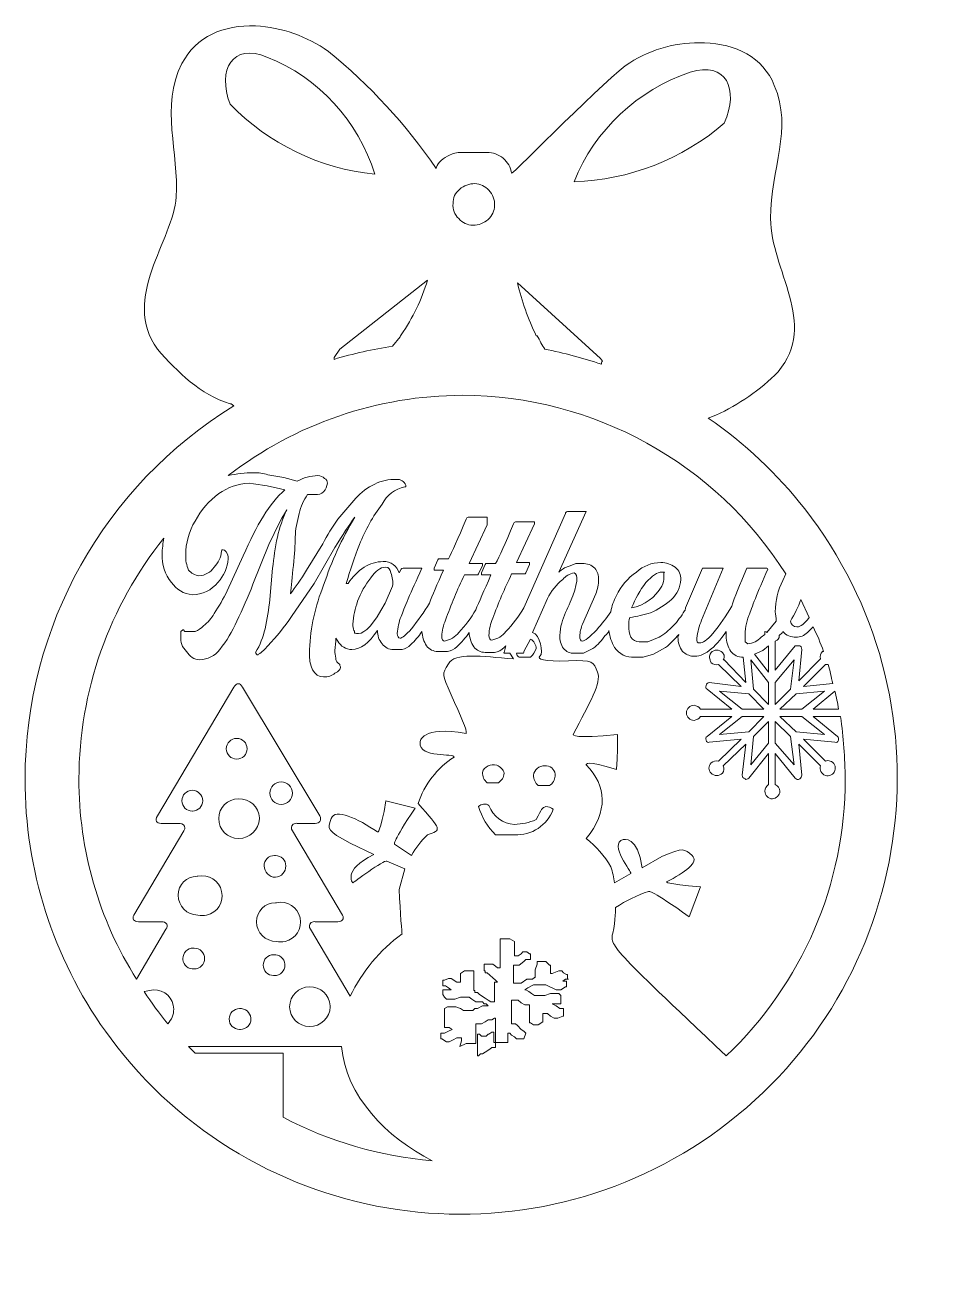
# Model space of a CAD drawing. Header units: millimetres. Extents: x 0 to 34.7, y -2 to 44.4.
import ezdxf

# ---------------------------------------------------------------- set-up
doc = ezdxf.new("R2010")
doc.units = ezdxf.units.MM
doc.header["$MEASUREMENT"] = 0
doc.layers.add('Layer 1', color=7, linetype='Continuous')

# ---------------------------------------------------------------- blocks, each defined once
blk = doc.blocks.new('block 4')
at = {"layer": 'Layer 1', "lineweight": 0}
for points in [[(27.234, 20.955), (27.552, 21.096), (27.764, 21.272), (27.764, 20.285), (27.234, 20.955)], [(27.199, 19.65), (27.093, 20.743), (27.764, 19.897), (27.764, 19.085), (27.199, 19.65)], [(28.716, 20.743), (28.575, 19.65), (28.011, 19.085), (28.011, 19.897), (28.716, 20.743)], [(25.929, 19.579), (27.023, 19.473), (27.587, 18.909), (26.776, 18.909), (25.929, 19.579)], [(28.187, 18.909), (28.787, 19.473), (29.845, 19.579), (28.998, 18.909), (28.187, 18.909)], [(27.587, 18.627), (27.023, 18.062), (25.929, 17.956), (26.776, 18.627), (27.587, 18.627)], [(28.187, 18.627), (28.998, 18.627), (29.845, 17.956), (28.787, 18.062), (28.187, 18.627)], [(27.199, 17.886), (27.764, 18.45), (27.764, 17.639), (27.093, 16.827), (27.199, 17.886)], [(28.011, 18.45), (28.575, 17.886), (28.716, 16.827), (28.011, 17.639), (28.011, 18.45)], [(20.285, 8.819), (20.179, 8.819), (20.073, 8.749), (20.214, 8.749), (20.214, 8.537), (20.179, 8.537), (20.003, 8.431), (19.826, 8.431), (19.438, 8.608), (18.979, 8.608), (18.768, 8.502), (18.662, 8.431), (18.697, 8.431), (18.803, 8.361), (18.909, 8.29), (19.015, 8.22), (19.403, 8.22), (19.614, 8.29), (19.932, 8.29), (20.003, 8.22), (20.003, 7.902), (19.685, 7.902), (19.826, 7.832), (19.967, 7.726), (20.108, 7.726), (20.108, 7.444), (20.073, 7.444), (19.897, 7.373), (19.756, 7.373), (19.614, 7.444), (19.509, 7.549), (19.332, 7.549), (19.332, 7.232), (19.332, 7.232), (19.156, 7.126), (18.979, 7.126), (18.874, 7.197), (18.838, 7.197), (18.838, 7.867), (18.662, 7.867), (18.521, 7.937), (18.415, 8.043), (18.168, 8.043), (18.168, 7.161), (18.309, 7.161), (18.38, 7.091), (18.521, 6.95), (18.627, 6.879), (18.697, 6.809), (18.697, 6.809), (18.627, 6.597), (18.344, 6.597), (18.274, 6.667), (18.168, 6.738), (18.097, 6.809), (18.027, 6.809), (18.027, 6.456), (17.498, 6.456), (17.498, 6.844), (17.427, 6.844), (17.321, 6.773), (17.286, 6.773), (17.216, 6.703), (17.039, 6.703), (16.969, 6.773), (16.898, 6.773), (16.898, 5.962), (16.933, 5.962), (17.004, 6.032), (17.074, 6.032), (17.18, 6.103), (17.357, 6.209), (17.427, 6.279), (17.568, 6.279), (17.568, 7.373), (17.533, 7.373), (17.427, 7.302), (17.286, 7.302), (17.18, 7.232), (17.039, 7.161), (16.827, 7.161), (16.827, 6.421), (16.475, 6.421), (16.228, 6.315), (16.228, 6.315), (16.298, 6.526), (16.298, 6.632), (16.122, 6.632), (15.981, 6.562), (15.84, 6.491), (15.734, 6.491), (15.557, 6.597), (15.522, 6.597), (15.522, 6.809), (15.663, 6.809), (15.804, 6.879), (15.946, 6.95), (15.946, 6.95), (15.84, 7.02), (15.663, 7.02), (15.663, 7.726), (15.769, 7.796), (16.087, 7.796), (16.263, 7.726), (16.369, 7.655), (16.722, 7.655), (16.792, 7.726), (16.898, 7.726), (17.074, 7.832), (17.286, 7.832), (17.216, 7.902), (17.145, 7.902), (17.074, 7.973), (16.827, 7.973), (16.686, 8.079), (16.581, 8.149), (16.263, 8.149), (16.051, 8.079), (15.734, 8.079), (15.663, 8.149), (15.593, 8.255), (15.593, 8.431), (15.91, 8.431), (15.804, 8.502), (15.699, 8.572), (15.593, 8.572), (15.593, 8.784), (15.663, 8.784), (15.804, 8.855), (15.91, 8.855), (16.122, 8.714), (16.263, 8.714), (16.263, 9.031), (16.263, 9.031), (16.404, 9.137), (16.757, 9.137), (16.757, 8.396), (16.792, 8.396), (16.792, 8.326), (16.898, 8.326), (16.969, 8.255), (17.18, 8.114), (17.286, 8.043), (17.392, 7.973), (17.533, 7.973), (17.533, 8.714), (17.639, 8.714), (17.568, 8.784), (17.251, 9.066), (17.18, 9.066), (17.18, 9.137), (17.145, 9.137), (17.145, 9.384), (17.462, 9.384), (17.568, 9.313), (17.639, 9.243), (17.745, 9.243), (17.745, 10.266), (17.745, 10.266), (17.745, 10.336), (18.097, 10.336), (18.274, 10.231), (18.274, 10.231), (18.274, 9.701), (18.415, 9.701), (18.521, 9.772), (18.591, 9.842), (18.732, 9.842), (18.838, 9.772), (18.874, 9.772), (18.874, 9.56), (18.697, 9.56), (18.627, 9.49), (18.45, 9.349), (18.239, 9.349), (18.239, 8.678), (18.521, 8.678), (18.732, 8.819), (18.944, 8.819), (19.015, 8.89), (19.05, 8.89), (19.05, 9.172), (19.121, 9.384), (19.121, 9.49), (19.438, 9.49), (19.509, 9.419), (19.579, 9.349), (19.614, 9.349), (19.614, 9.031), (19.685, 9.031), (19.932, 9.137), (20.038, 9.137), (20.108, 9.066), (20.214, 8.996), (20.249, 8.996), (20.249, 8.819), (20.285, 8.819)]]:
    blk.add_lwpolyline(points, dxfattribs=at)
for points, knots in [([(25.506, 29.774), (25.506, 29.774), (25.788, 29.88), (25.788, 29.88), (25.788, 29.88), (25.788, 29.88), (25.788, 29.88), (26.658, 30.272), (27.448, 30.822), (28.116, 31.503), (29.633, 33.302), (27.834, 35.313), (27.834, 37.218), (27.834, 39.123), (28.681, 40.534), (27.975, 42.192), (27.552, 43.251), (26.529, 43.744), (25.365, 43.78), (24.382, 43.82), (23.411, 43.562), (22.578, 43.039), (21.837, 42.58), (18.239, 38.911), (18.168, 38.911), (18.129, 39.13), (18.017, 39.329), (17.851, 39.476), (17.681, 39.613), (17.469, 39.688), (17.251, 39.687), (17.251, 39.687), (16.228, 39.687), (16.228, 39.687), (16.066, 39.679), (15.908, 39.63), (15.769, 39.546), (15.557, 39.441), (15.346, 39.229), (15.346, 39.088), (14.222, 40.731), (12.868, 42.205), (11.324, 43.462), (10.526, 44.028), (9.585, 44.358), (8.608, 44.415), (7.408, 44.45), (6.385, 44.027), (5.856, 43.004), (5.045, 41.416), (5.75, 39.652), (5.644, 38.029), (5.539, 36.407), (3.563, 34.255), (4.939, 32.35), (5.715, 31.468), (6.526, 30.656), (7.655, 30.304), (7.655, 30.304), (7.691, 30.304), (7.691, 30.304), (7.691, 30.304), (7.796, 30.233), (7.796, 30.233), (2.955, 27.257), (0.003, 21.982), (0, 16.298), (-0.007, 12.923), (1.042, 9.63), (2.999, 6.879), (2.999, 6.879), (3.422, 6.315), (3.422, 6.315), (3.422, 6.315), (3.422, 6.315), (3.422, 6.315), (8.964, -0.779), (19.206, -2.036), (26.299, 3.505), (33.393, 9.047), (34.651, 19.289), (29.109, 26.383), (28.088, 27.69), (26.872, 28.834), (25.506, 29.774)], [0, 0, 0, 0, 1, 1, 1, 2, 2, 2, 3, 3, 3, 4, 4, 4, 5, 5, 5, 6, 6, 6, 7, 7, 7, 8, 8, 8, 9, 9, 9, 10, 10, 10, 11, 11, 11, 12, 12, 12, 13, 13, 13, 14, 14, 14, 15, 15, 15, 16, 16, 16, 17, 17, 17, 18, 18, 18, 19, 19, 19, 20, 20, 20, 21, 21, 21, 22, 22, 22, 23, 23, 23, 24, 24, 24, 25, 25, 25, 26, 26, 26, 27, 27, 27, 28, 28, 28, 28]), ([(7.655, 41.487), (7.161, 42.792), (7.761, 43.78), (9.031, 43.251), (10.965, 42.476), (12.444, 40.868), (13.053, 38.876), (11.003, 39.086), (9.093, 40.01), (7.655, 41.487)], [0, 0, 0, 0, 1, 1, 1, 2, 2, 2, 3, 3, 3, 3]), ([(24.836, 42.686), (26.176, 43.109), (26.67, 42.051), (26.106, 40.781), (24.541, 39.432), (22.561, 38.66), (20.496, 38.594), (21.275, 40.527), (22.86, 42.022), (24.836, 42.686)], [0, 0, 0, 0, 1, 1, 1, 2, 2, 2, 3, 3, 3, 3]), ([(16.228, 38.312), (16.382, 38.452), (16.584, 38.528), (16.792, 38.523), (16.993, 38.51), (17.182, 38.422), (17.321, 38.276), (17.462, 38.122), (17.538, 37.92), (17.533, 37.712), (17.527, 37.509), (17.437, 37.318), (17.286, 37.183), (17.129, 37.048), (16.929, 36.973), (16.722, 36.971), (16.519, 36.977), (16.328, 37.067), (16.192, 37.218), (16.037, 37.362), (15.958, 37.571), (15.981, 37.782), (15.972, 37.989), (16.064, 38.186), (16.228, 38.312)], [0, 0, 0, 0, 1, 1, 1, 2, 2, 2, 3, 3, 3, 4, 4, 4, 5, 5, 5, 6, 6, 6, 7, 7, 7, 8, 8, 8, 8]), ([(15.028, 34.925), (14.808, 34.196), (14.475, 33.505), (14.041, 32.879), (14.041, 32.879), (14.041, 32.879), (14.041, 32.879), (14.041, 32.844), (14.005, 32.844), (14.005, 32.808), (14.005, 32.808), (13.723, 32.456), (13.723, 32.456), (12.983, 32.345), (12.252, 32.18), (11.536, 31.962), (11.536, 31.962), (11.536, 32.032), (11.536, 32.032), (11.536, 32.032), (11.747, 32.35), (11.747, 32.35), (11.747, 32.35), (15.028, 34.925), (15.028, 34.925)], [0, 0, 0, 0, 1, 1, 1, 2, 2, 2, 3, 3, 3, 4, 4, 4, 5, 5, 5, 6, 6, 6, 7, 7, 7, 8, 8, 8, 8]), ([(21.484, 31.997), (21.484, 31.997), (21.555, 31.891), (21.555, 31.891), (21.529, 31.862), (21.516, 31.824), (21.519, 31.785), (20.824, 32.011), (20.118, 32.199), (19.403, 32.35), (19.297, 32.491), (19.226, 32.667), (19.121, 32.844), (19.121, 32.844), (19.085, 32.844), (19.085, 32.844), (18.783, 33.476), (18.546, 34.138), (18.38, 34.819), (18.38, 34.819), (21.484, 31.997), (21.484, 31.997)], [0, 0, 0, 0, 1, 1, 1, 2, 2, 2, 3, 3, 3, 4, 4, 4, 5, 5, 5, 6, 6, 6, 7, 7, 7, 7]), ([(16.334, 30.621), (21.231, 30.607), (25.781, 28.093), (28.399, 23.954), (28.399, 23.954), (28.293, 23.707), (28.293, 23.707), (28.109, 23.346), (28.012, 22.947), (28.011, 22.542), (28.011, 22.437), (28.046, 22.331), (28.046, 22.19), (28.046, 22.19), (27.693, 21.766), (27.693, 21.766), (27.693, 21.802), (27.658, 21.802), (27.622, 21.802), (27.622, 21.802), (27.622, 21.696), (27.622, 21.696), (27.622, 21.696), (27.481, 21.59), (27.481, 21.59), (27.351, 21.452), (27.176, 21.365), (26.987, 21.343), (26.987, 21.343), (26.882, 21.414), (26.882, 21.414), (26.882, 21.414), (26.882, 21.59), (26.882, 21.59), (26.88, 21.867), (26.928, 22.141), (27.023, 22.401), (27.129, 22.684), (27.34, 23.248), (27.728, 24.13), (27.728, 24.13), (27.728, 24.13), (27.728, 24.13), (27.728, 24.149), (27.713, 24.165), (27.693, 24.165), (27.693, 24.165), (26.952, 24.165), (26.952, 24.165), (26.67, 23.53), (26.494, 23.072), (26.388, 22.754), (26.183, 22.393), (25.946, 22.051), (25.682, 21.731), (25.471, 21.484), (25.294, 21.378), (25.188, 21.378), (25.082, 21.378), (25.082, 21.414), (25.082, 21.555), (25.112, 21.785), (25.171, 22.01), (25.259, 22.225), (25.259, 22.225), (26.07, 24.165), (26.07, 24.165), (26.07, 24.165), (25.294, 24.165), (25.294, 24.165), (25.294, 24.165), (24.659, 22.684), (24.659, 22.684), (24.662, 22.645), (24.65, 22.607), (24.624, 22.578), (24.503, 22.375), (24.361, 22.186), (24.201, 22.013), (24.042, 21.851), (23.864, 21.709), (23.671, 21.59), (23.671, 21.59), (23.248, 21.414), (23.248, 21.414), (23.248, 21.414), (22.931, 21.414), (22.931, 21.414), (22.802, 21.416), (22.683, 21.482), (22.613, 21.59), (22.566, 21.726), (22.542, 21.869), (22.542, 22.013), (22.537, 22.12), (22.549, 22.228), (22.578, 22.331), (22.842, 22.36), (23.103, 22.419), (23.354, 22.507), (23.64, 22.625), (23.903, 22.792), (24.13, 23.001), (24.342, 23.191), (24.47, 23.458), (24.483, 23.742), (24.494, 23.921), (24.415, 24.093), (24.271, 24.201), (24.121, 24.32), (23.934, 24.383), (23.742, 24.377), (23.403, 24.376), (23.077, 24.251), (22.825, 24.024), (22.506, 23.799), (22.25, 23.495), (22.084, 23.142), (21.977, 22.957), (21.905, 22.754), (21.872, 22.542), (21.713, 22.306), (21.536, 22.082), (21.343, 21.872), (21.084, 21.59), (20.908, 21.449), (20.814, 21.449), (20.743, 21.449), (20.708, 21.519), (20.708, 21.625), (20.72, 21.783), (20.756, 21.937), (20.814, 22.084), (20.814, 22.084), (21.308, 23.213), (21.308, 23.213), (21.377, 23.381), (21.413, 23.56), (21.414, 23.742), (21.427, 23.896), (21.376, 24.05), (21.272, 24.165), (21.152, 24.287), (20.985, 24.351), (20.814, 24.342), (20.814, 24.342), (20.567, 24.342), (20.567, 24.342), (20.567, 24.342), (20.285, 24.236), (20.285, 24.236), (20.153, 24.192), (20.033, 24.12), (19.932, 24.024), (19.932, 24.024), (20.955, 26.282), (20.955, 26.282), (20.955, 26.282), (20.249, 26.282), (20.249, 26.282), (20.21, 26.282), (20.179, 26.25), (20.179, 26.211), (20.179, 26.211), (20.179, 26.211), (20.179, 26.211), (20.179, 26.211), (18.627, 22.684), (18.627, 22.684), (18.436, 22.366), (18.211, 22.071), (17.956, 21.802), (17.824, 21.636), (17.636, 21.523), (17.427, 21.484), (17.357, 21.484), (17.321, 21.555), (17.321, 21.661), (17.328, 21.879), (17.376, 22.095), (17.462, 22.296), (17.669, 22.86), (17.904, 23.413), (18.168, 23.954), (18.168, 23.954), (18.627, 23.954), (18.627, 23.954), (18.662, 23.954), (18.697, 23.954), (18.697, 23.989), (18.697, 23.989), (18.838, 24.306), (18.838, 24.306), (18.838, 24.306), (18.838, 24.377), (18.838, 24.377), (18.838, 24.377), (18.344, 24.377), (18.344, 24.377), (18.344, 24.377), (19.015, 25.823), (19.015, 25.823), (19.015, 25.823), (19.015, 25.894), (19.015, 25.894), (19.015, 25.894), (18.309, 25.894), (18.309, 25.894), (18.27, 25.894), (18.239, 25.862), (18.239, 25.823), (18.239, 25.823), (18.239, 25.823), (18.239, 25.823), (17.921, 25.082), (17.709, 24.589), (17.568, 24.342), (17.568, 24.342), (17.251, 24.342), (17.251, 24.342), (17.216, 24.342), (17.18, 24.342), (17.18, 24.306), (17.18, 24.306), (17.039, 23.989), (17.039, 23.989), (17.039, 23.989), (17.039, 23.918), (17.039, 23.918), (17.039, 23.918), (17.392, 23.918), (17.392, 23.918), (17.145, 23.319), (16.933, 22.895), (16.827, 22.613), (16.651, 22.306), (16.437, 22.022), (16.192, 21.766), (16.06, 21.6), (15.872, 21.488), (15.663, 21.449), (15.593, 21.449), (15.557, 21.519), (15.557, 21.625), (15.565, 21.832), (15.613, 22.036), (15.699, 22.225), (15.902, 22.802), (16.138, 23.367), (16.404, 23.918), (16.404, 23.918), (16.863, 23.918), (16.863, 23.918), (16.898, 23.918), (16.933, 23.918), (16.933, 23.954), (16.933, 23.954), (17.074, 24.271), (17.074, 24.271), (17.074, 24.271), (17.074, 24.342), (17.074, 24.342), (17.074, 24.342), (16.581, 24.342), (16.581, 24.342), (16.581, 24.342), (17.251, 25.788), (17.251, 25.788), (17.251, 25.788), (17.251, 26.07), (17.251, 26.07), (17.251, 26.07), (16.545, 26.07), (16.545, 26.07), (16.506, 26.07), (16.475, 26.039), (16.475, 26), (16.475, 26), (16.475, 26), (16.475, 26), (16.157, 25.259), (15.946, 24.765), (15.804, 24.518), (15.804, 24.518), (15.487, 24.518), (15.487, 24.518), (15.452, 24.518), (15.416, 24.518), (15.416, 24.483), (15.416, 24.483), (15.275, 24.165), (15.275, 24.165), (15.275, 24.165), (15.275, 24.095), (15.275, 24.095), (15.275, 24.095), (15.628, 24.095), (15.628, 24.095), (15.381, 23.566), (15.205, 23.142), (15.099, 22.86), (14.897, 22.528), (14.673, 22.209), (14.429, 21.907), (14.217, 21.661), (14.076, 21.555), (14.005, 21.555), (13.935, 21.555), (13.899, 21.625), (13.899, 21.731), (13.91, 21.949), (13.957, 22.164), (14.041, 22.366), (14.146, 22.648), (14.393, 23.248), (14.817, 24.165), (14.817, 24.165), (14.111, 24.165), (14.111, 24.165), (14.076, 24.165), (14.041, 24.165), (14.041, 24.13), (14.041, 24.13), (13.97, 23.989), (13.97, 23.989), (13.902, 24.258), (13.647, 24.438), (13.37, 24.412), (13.119, 24.413), (12.874, 24.339), (12.665, 24.201), (12.423, 24.047), (12.218, 23.843), (12.065, 23.601), (12.065, 23.601), (11.994, 23.601), (11.994, 23.601), (12.132, 24.092), (12.297, 24.575), (12.488, 25.047), (12.697, 25.591), (12.982, 26.101), (13.335, 26.564), (13.504, 26.896), (13.816, 27.13), (14.182, 27.199), (14.217, 27.199), (14.217, 27.199), (14.217, 27.27), (14.157, 27.409), (14.015, 27.494), (13.864, 27.481), (13.583, 27.494), (13.303, 27.433), (13.053, 27.305), (12.784, 27.178), (12.544, 26.998), (12.347, 26.776), (12.347, 26.776), (11.677, 26), (11.677, 26), (11.471, 25.705), (11.283, 25.399), (11.112, 25.082), (11.112, 25.082), (10.513, 24.095), (10.513, 24.095), (10.301, 23.742), (10.089, 23.46), (9.913, 23.213), (9.937, 23.495), (9.972, 23.848), (10.019, 24.271), (10.054, 24.694), (10.089, 25.047), (10.089, 25.329), (10.089, 25.612), (10.16, 25.894), (10.231, 26.211), (10.286, 26.466), (10.394, 26.706), (10.548, 26.917), (10.548, 26.917), (10.83, 26.917), (10.83, 26.917), (10.946, 26.907), (11.061, 26.945), (11.148, 27.023), (11.222, 27.114), (11.271, 27.224), (11.289, 27.34), (11.295, 27.416), (11.253, 27.487), (11.183, 27.517), (11.12, 27.587), (11.03, 27.625), (10.936, 27.622), (10.664, 27.618), (10.397, 27.545), (10.16, 27.411), (10.16, 27.411), (9.666, 27.552), (9.666, 27.552), (9.666, 27.552), (9.066, 27.658), (9.066, 27.658), (8.896, 27.716), (8.717, 27.74), (8.537, 27.728), (8.217, 27.728), (7.897, 27.693), (7.585, 27.622), (10.089, 29.562), (13.166, 30.617), (16.334, 30.621)], [0, 0, 0, 0, 1, 1, 1, 2, 2, 2, 3, 3, 3, 4, 4, 4, 5, 5, 5, 6, 6, 6, 7, 7, 7, 8, 8, 8, 9, 9, 9, 10, 10, 10, 11, 11, 11, 12, 12, 12, 13, 13, 13, 14, 14, 14, 15, 15, 15, 16, 16, 16, 17, 17, 17, 18, 18, 18, 19, 19, 19, 20, 20, 20, 21, 21, 21, 22, 22, 22, 23, 23, 23, 24, 24, 24, 25, 25, 25, 26, 26, 26, 27, 27, 27, 28, 28, 28, 29, 29, 29, 30, 30, 30, 31, 31, 31, 32, 32, 32, 33, 33, 33, 34, 34, 34, 35, 35, 35, 36, 36, 36, 37, 37, 37, 38, 38, 38, 39, 39, 39, 40, 40, 40, 41, 41, 41, 42, 42, 42, 43, 43, 43, 44, 44, 44, 45, 45, 45, 46, 46, 46, 47, 47, 47, 48, 48, 48, 49, 49, 49, 50, 50, 50, 51, 51, 51, 52, 52, 52, 53, 53, 53, 54, 54, 54, 55, 55, 55, 56, 56, 56, 57, 57, 57, 58, 58, 58, 59, 59, 59, 60, 60, 60, 61, 61, 61, 62, 62, 62, 63, 63, 63, 64, 64, 64, 65, 65, 65, 66, 66, 66, 67, 67, 67, 68, 68, 68, 69, 69, 69, 70, 70, 70, 71, 71, 71, 72, 72, 72, 73, 73, 73, 74, 74, 74, 75, 75, 75, 76, 76, 76, 77, 77, 77, 78, 78, 78, 79, 79, 79, 80, 80, 80, 81, 81, 81, 82, 82, 82, 83, 83, 83, 84, 84, 84, 85, 85, 85, 86, 86, 86, 87, 87, 87, 88, 88, 88, 89, 89, 89, 90, 90, 90, 91, 91, 91, 92, 92, 92, 93, 93, 93, 94, 94, 94, 95, 95, 95, 96, 96, 96, 97, 97, 97, 98, 98, 98, 99, 99, 99, 100, 100, 100, 101, 101, 101, 102, 102, 102, 103, 103, 103, 104, 104, 104, 105, 105, 105, 106, 106, 106, 107, 107, 107, 108, 108, 108, 109, 109, 109, 110, 110, 110, 111, 111, 111, 112, 112, 112, 113, 113, 113, 114, 114, 114, 115, 115, 115, 116, 116, 116, 117, 117, 117, 118, 118, 118, 119, 119, 119, 120, 120, 120, 121, 121, 121, 122, 122, 122, 123, 123, 123, 124, 124, 124, 125, 125, 125, 126, 126, 126, 127, 127, 127, 128, 128, 128, 129, 129, 129, 130, 130, 130, 131, 131, 131, 132, 132, 132, 133, 133, 133, 134, 134, 134, 135, 135, 135, 136, 136, 136, 137, 137, 137, 138, 138, 138, 138]), ([(2.011, 16.298), (2.016, 19.571), (3.136, 22.744), (5.186, 25.294), (5.145, 25.097), (5.121, 24.896), (5.115, 24.694), (5.098, 24.31), (5.223, 23.933), (5.468, 23.636), (5.642, 23.371), (5.928, 23.202), (6.244, 23.177), (6.616, 23.175), (6.967, 23.344), (7.197, 23.636), (7.425, 23.875), (7.563, 24.188), (7.585, 24.518), (7.597, 24.641), (7.543, 24.762), (7.444, 24.836), (7.373, 24.871), (7.338, 24.871), (7.338, 24.8), (7.313, 24.575), (7.214, 24.364), (7.056, 24.201), (6.926, 24.014), (6.718, 23.897), (6.491, 23.883), (6.342, 23.91), (6.206, 23.984), (6.103, 24.095), (6.027, 24.273), (5.991, 24.466), (5.997, 24.659), (5.998, 25.107), (6.12, 25.546), (6.35, 25.929), (6.563, 26.332), (6.865, 26.682), (7.232, 26.952), (7.562, 27.189), (7.955, 27.324), (8.361, 27.34), (8.813, 27.291), (9.261, 27.208), (9.701, 27.093), (9.137, 26.599), (8.643, 25.788), (8.149, 24.624), (8.149, 24.624), (7.549, 23.319), (7.549, 23.319), (7.403, 23.026), (7.238, 22.744), (7.056, 22.472), (6.955, 22.297), (6.824, 22.141), (6.667, 22.013), (6.573, 21.927), (6.466, 21.855), (6.35, 21.802), (6.35, 21.802), (5.962, 21.802), (5.962, 21.802), (5.927, 21.837), (5.927, 21.872), (5.891, 21.872), (5.891, 21.872), (5.821, 21.802), (5.821, 21.802), (5.821, 21.802), (5.821, 21.625), (5.821, 21.625), (5.785, 21.413), (5.866, 21.197), (6.032, 21.061), (6.131, 20.876), (6.318, 20.756), (6.526, 20.743), (6.817, 20.761), (7.087, 20.902), (7.267, 21.131), (7.53, 21.451), (7.744, 21.808), (7.902, 22.19), (8.13, 22.636), (8.33, 23.095), (8.502, 23.566), (8.502, 23.566), (9.102, 25.047), (9.102, 25.047), (9.303, 25.493), (9.527, 25.929), (9.772, 26.352), (9.622, 26.023), (9.504, 25.681), (9.419, 25.329), (9.349, 24.941), (9.278, 24.553), (9.243, 24.165), (9.243, 24.165), (9.137, 23.001), (9.137, 23.001), (9.102, 22.648), (9.031, 22.26), (8.961, 21.907), (8.892, 21.596), (8.773, 21.298), (8.608, 21.026), (8.608, 20.99), (8.608, 20.99), (8.643, 20.955), (8.643, 20.955), (8.643, 20.955), (8.643, 20.955), (8.678, 20.92), (8.714, 20.92), (8.714, 20.955), (8.847, 21.042), (8.966, 21.149), (9.066, 21.272), (9.392, 21.61), (9.688, 21.976), (9.948, 22.366), (9.948, 22.366), (10.795, 23.601), (10.795, 23.601), (10.795, 23.601), (11.571, 24.941), (11.571, 24.941), (11.853, 25.4), (12.1, 25.788), (12.312, 26.07), (11.827, 25.272), (11.436, 24.419), (11.148, 23.53), (10.836, 22.767), (10.657, 21.955), (10.619, 21.131), (10.583, 20.461), (10.795, 20.108), (11.148, 20.108), (11.302, 20.095), (11.455, 20.146), (11.571, 20.249), (11.712, 20.32), (11.783, 20.391), (11.783, 20.461), (11.783, 20.496), (11.747, 20.532), (11.747, 20.567), (11.747, 20.567), (11.677, 20.637), (11.677, 20.637), (11.627, 20.682), (11.601, 20.747), (11.606, 20.814), (11.575, 20.904), (11.563, 21.001), (11.571, 21.096), (11.571, 21.237), (11.606, 21.414), (11.606, 21.555), (11.606, 21.555), (11.677, 21.449), (11.677, 21.449), (11.781, 21.253), (11.985, 21.131), (12.206, 21.131), (12.524, 21.131), (12.841, 21.378), (13.159, 21.837), (13.159, 21.837), (13.159, 21.837), (13.159, 21.837), (13.152, 21.656), (13.215, 21.479), (13.335, 21.343), (13.431, 21.205), (13.59, 21.125), (13.758, 21.131), (13.758, 21.131), (14.076, 21.131), (14.076, 21.131), (14.195, 21.163), (14.304, 21.224), (14.393, 21.308), (14.553, 21.455), (14.695, 21.621), (14.817, 21.802), (14.817, 21.802), (14.817, 21.802), (14.817, 21.802), (14.827, 21.613), (14.888, 21.43), (14.993, 21.272), (15.089, 21.135), (15.248, 21.055), (15.416, 21.061), (15.416, 21.061), (15.769, 21.061), (15.769, 21.061), (15.902, 21.083), (16.025, 21.144), (16.122, 21.237), (16.296, 21.394), (16.451, 21.571), (16.581, 21.766), (16.581, 21.766), (16.581, 21.766), (16.581, 21.766), (16.591, 21.577), (16.652, 21.395), (16.757, 21.237), (16.853, 21.099), (17.012, 21.019), (17.18, 21.026), (17.18, 21.026), (17.533, 21.026), (17.533, 21.026), (17.666, 21.048), (17.789, 21.109), (17.886, 21.202), (17.886, 21.202), (17.956, 21.272), (17.956, 21.272), (17.956, 21.272), (17.886, 21.026), (17.886, 21.026), (17.851, 21.026), (17.851, 20.99), (17.886, 20.99), (17.886, 20.99), (18.097, 20.99), (18.097, 20.99), (18.097, 20.99), (18.239, 20.779), (18.239, 20.779), (17.004, 20.884), (16.051, 21.026), (15.804, 20.602), (15.557, 20.179), (15.557, 20.249), (15.91, 19.438), (16.263, 18.627), (16.51, 18.133), (16.475, 17.992), (14.781, 18.309), (14.746, 17.674), (14.746, 17.674), (14.711, 17.039), (16.051, 17.286), (16.016, 17.11), (15.381, 16.708), (14.906, 16.096), (14.676, 15.381), (15.557, 14.393), (15.557, 14.393), (15.028, 14.217), (14.791, 13.989), (14.589, 13.728), (14.429, 13.441), (14.429, 13.441), (13.794, 13.864), (13.794, 13.864), (13.794, 13.864), (13.688, 13.935), (14.57, 15.205), (14.57, 15.205), (13.476, 15.487), (13.476, 15.487), (13.264, 14.252), (13.159, 14.323), (13.159, 14.323), (12.418, 14.817), (11.571, 15.24), (11.43, 14.817), (11.289, 14.393), (11.254, 14.393), (12.136, 13.899), (12.136, 13.899), (13.017, 13.476), (13.017, 13.476), (11.818, 12.876), (12.241, 12.418), (12.241, 12.418), (12.241, 12.418), (13.406, 13.3), (13.511, 13.229), (13.511, 13.229), (14.182, 12.947), (14.182, 12.947), (14.182, 12.947), (13.97, 12.171), (13.97, 12.171), (14.005, 11.289), (14.076, 10.513), (14.076, 10.513), (13.25, 9.906), (12.584, 9.107), (12.136, 8.184), (12.136, 8.184), (10.654, 10.689), (10.654, 10.689), (10.593, 10.765), (10.605, 10.876), (10.682, 10.937), (10.723, 10.97), (10.778, 10.983), (10.83, 10.971), (10.83, 10.971), (11.677, 10.971), (11.677, 10.971), (11.853, 10.971), (11.924, 11.077), (11.853, 11.218), (11.853, 11.218), (9.984, 14.358), (9.984, 14.358), (9.923, 14.434), (9.935, 14.545), (10.011, 14.606), (10.053, 14.639), (10.108, 14.652), (10.16, 14.64), (10.16, 14.64), (10.83, 14.64), (10.83, 14.64), (11.007, 14.64), (11.077, 14.746), (11.007, 14.922), (11.007, 14.922), (8.114, 19.72), (8.114, 19.72), (8.043, 19.897), (7.902, 19.897), (7.796, 19.72), (7.796, 19.72), (4.939, 14.922), (4.939, 14.922), (4.833, 14.746), (4.904, 14.64), (5.08, 14.64), (5.08, 14.64), (5.786, 14.64), (5.786, 14.64), (5.883, 14.64), (5.962, 14.561), (5.962, 14.464), (5.962, 14.426), (5.95, 14.389), (5.927, 14.358), (5.927, 14.358), (4.057, 11.218), (4.057, 11.218), (3.986, 11.077), (4.057, 10.971), (4.233, 10.971), (4.233, 10.971), (5.08, 10.971), (5.08, 10.971), (5.292, 10.971), (5.362, 10.83), (5.256, 10.689), (5.256, 10.689), (4.163, 8.819), (4.163, 8.819), (2.75, 11.057), (2.003, 13.652), (2.011, 16.298)], [0, 0, 0, 0, 1, 1, 1, 2, 2, 2, 3, 3, 3, 4, 4, 4, 5, 5, 5, 6, 6, 6, 7, 7, 7, 8, 8, 8, 9, 9, 9, 10, 10, 10, 11, 11, 11, 12, 12, 12, 13, 13, 13, 14, 14, 14, 15, 15, 15, 16, 16, 16, 17, 17, 17, 18, 18, 18, 19, 19, 19, 20, 20, 20, 21, 21, 21, 22, 22, 22, 23, 23, 23, 24, 24, 24, 25, 25, 25, 26, 26, 26, 27, 27, 27, 28, 28, 28, 29, 29, 29, 30, 30, 30, 31, 31, 31, 32, 32, 32, 33, 33, 33, 34, 34, 34, 35, 35, 35, 36, 36, 36, 37, 37, 37, 38, 38, 38, 39, 39, 39, 40, 40, 40, 41, 41, 41, 42, 42, 42, 43, 43, 43, 44, 44, 44, 45, 45, 45, 46, 46, 46, 47, 47, 47, 48, 48, 48, 49, 49, 49, 50, 50, 50, 51, 51, 51, 52, 52, 52, 53, 53, 53, 54, 54, 54, 55, 55, 55, 56, 56, 56, 57, 57, 57, 58, 58, 58, 59, 59, 59, 60, 60, 60, 61, 61, 61, 62, 62, 62, 63, 63, 63, 64, 64, 64, 65, 65, 65, 66, 66, 66, 67, 67, 67, 68, 68, 68, 69, 69, 69, 70, 70, 70, 71, 71, 71, 72, 72, 72, 73, 73, 73, 74, 74, 74, 75, 75, 75, 76, 76, 76, 77, 77, 77, 78, 78, 78, 79, 79, 79, 80, 80, 80, 81, 81, 81, 82, 82, 82, 83, 83, 83, 84, 84, 84, 85, 85, 85, 86, 86, 86, 87, 87, 87, 88, 88, 88, 89, 89, 89, 90, 90, 90, 91, 91, 91, 92, 92, 92, 93, 93, 93, 94, 94, 94, 95, 95, 95, 96, 96, 96, 97, 97, 97, 98, 98, 98, 99, 99, 99, 100, 100, 100, 101, 101, 101, 102, 102, 102, 103, 103, 103, 104, 104, 104, 105, 105, 105, 106, 106, 106, 107, 107, 107, 108, 108, 108, 109, 109, 109, 110, 110, 110, 111, 111, 111, 112, 112, 112, 113, 113, 113, 114, 114, 114, 115, 115, 115, 116, 116, 116, 117, 117, 117, 118, 118, 118, 119, 119, 119, 120, 120, 120, 121, 121, 121, 122, 122, 122, 123, 123, 123, 124, 124, 124, 124]), ([(13.723, 23.495), (13.723, 23.495), (13.441, 22.86), (13.441, 22.86), (13.017, 22.084), (12.7, 21.731), (12.453, 21.731), (12.206, 21.731), (12.347, 21.766), (12.277, 21.837), (12.245, 21.915), (12.233, 22), (12.241, 22.084), (12.256, 22.374), (12.315, 22.659), (12.418, 22.931), (12.532, 23.25), (12.699, 23.548), (12.912, 23.812), (13.088, 24.059), (13.264, 24.201), (13.441, 24.201), (13.617, 24.201), (13.617, 24.13), (13.653, 23.989), (13.718, 23.833), (13.742, 23.663), (13.723, 23.495)], [0, 0, 0, 0, 1, 1, 1, 2, 2, 2, 3, 3, 3, 4, 4, 4, 5, 5, 5, 6, 6, 6, 7, 7, 7, 8, 8, 8, 9, 9, 9, 9]), ([(26.176, 5.962), (21.837, 10.054), (21.837, 10.089), (21.943, 10.548), (22.049, 11.007), (22.049, 11.501), (22.049, 11.501), (22.432, 11.754), (22.847, 11.955), (23.283, 12.1), (23.283, 12.1), (23.389, 12.171), (24.8, 11.148), (24.8, 11.148), (25.224, 12.277), (25.224, 12.277), (23.848, 12.382), (23.954, 12.453), (23.954, 12.453), (24.624, 12.806), (25.188, 13.194), (24.906, 13.441), (24.624, 13.688), (24.589, 13.758), (23.777, 13.406), (23.777, 13.406), (23.036, 12.982), (23.036, 12.982), (22.895, 14.182), (22.331, 14.041), (22.331, 14.041), (21.766, 13.864), (22.684, 12.806), (22.613, 12.771), (22.613, 12.771), (22.013, 12.418), (22.013, 12.418), (21.98, 12.621), (21.933, 12.821), (21.872, 13.017), (21.635, 13.424), (21.324, 13.783), (20.955, 14.076), (21.766, 15.099), (21.731, 16.016), (20.955, 16.827), (20.955, 16.827), (20.92, 17.039), (22.084, 16.651), (22.119, 17.286), (22.119, 17.286), (22.119, 17.956), (20.496, 17.78), (20.461, 17.956), (20.461, 17.956), (21.096, 19.156), (21.519, 19.897), (21.378, 20.285), (21.237, 20.673), (21.202, 20.743), (20.285, 20.708), (19.368, 20.673), (19.085, 20.779), (19.226, 20.884), (19.368, 20.99), (19.226, 21.696), (18.944, 21.766), (18.944, 21.766), (19.509, 23.036), (19.509, 23.036), (19.64, 23.312), (19.833, 23.554), (20.073, 23.742), (20.178, 23.875), (20.329, 23.963), (20.496, 23.989), (20.673, 23.954), (20.637, 23.566), (20.355, 22.895), (20.231, 22.644), (20.125, 22.385), (20.038, 22.119), (19.995, 21.97), (19.971, 21.816), (19.967, 21.661), (19.954, 21.484), (20.004, 21.309), (20.108, 21.167), (20.204, 21.052), (20.347, 20.987), (20.496, 20.99), (20.496, 20.99), (20.849, 20.99), (20.849, 20.99), (20.849, 20.99), (21.202, 21.167), (21.202, 21.167), (21.38, 21.306), (21.535, 21.472), (21.661, 21.661), (21.726, 21.702), (21.775, 21.764), (21.802, 21.837), (21.829, 21.613), (21.901, 21.397), (22.013, 21.202), (22.178, 20.959), (22.462, 20.824), (22.754, 20.849), (22.754, 20.849), (23.072, 20.849), (23.072, 20.849), (23.072, 20.849), (23.46, 20.955), (23.46, 20.955), (23.46, 20.955), (23.918, 21.202), (23.918, 21.202), (24.092, 21.357), (24.257, 21.522), (24.412, 21.696), (24.412, 21.696), (24.412, 21.696), (24.412, 21.696), (24.412, 21.661), (24.377, 21.625), (24.377, 21.59), (24.377, 21.399), (24.439, 21.213), (24.553, 21.061), (24.655, 20.954), (24.794, 20.89), (24.941, 20.884), (25.329, 20.849), (25.753, 21.167), (26.176, 21.802), (26.176, 21.802), (26.176, 21.625), (26.176, 21.625), (26.176, 21.424), (26.237, 21.227), (26.352, 21.061), (26.46, 20.917), (26.632, 20.837), (26.811, 20.849), (26.811, 20.849), (26.917, 19.897), (26.917, 19.897), (26.917, 19.897), (26.106, 20.743), (26.106, 20.743), (26.106, 20.743), (26.07, 20.743), (26.07, 20.743), (26.099, 20.797), (26.111, 20.859), (26.106, 20.92), (26.106, 20.92), (26.035, 21.026), (26.035, 21.026), (25.914, 21.133), (25.732, 21.133), (25.612, 21.026), (25.55, 20.945), (25.536, 20.837), (25.576, 20.743), (25.576, 20.708), (25.612, 20.673), (25.612, 20.637), (25.689, 20.57), (25.794, 20.543), (25.894, 20.567), (25.894, 20.567), (25.894, 20.567), (25.894, 20.567), (25.894, 20.567), (26.741, 19.756), (26.741, 19.756), (26.741, 19.756), (25.541, 19.897), (25.541, 19.897), (25.483, 19.897), (25.435, 19.849), (25.435, 19.791), (25.435, 19.791), (25.435, 19.791), (25.435, 19.791), (25.435, 19.791), (25.435, 19.791), (25.435, 19.791), (25.4, 19.72), (25.4, 19.685), (25.471, 19.65), (25.471, 19.65), (26.388, 18.909), (26.388, 18.909), (26.388, 18.909), (25.224, 18.909), (25.224, 18.909), (25.165, 18.988), (25.075, 19.04), (24.977, 19.05), (24.821, 19.05), (24.695, 18.923), (24.695, 18.767), (24.695, 18.612), (24.821, 18.486), (24.977, 18.486), (25.075, 18.496), (25.165, 18.547), (25.224, 18.627), (25.224, 18.627), (26.388, 18.627), (26.388, 18.627), (26.388, 18.627), (25.471, 17.886), (25.471, 17.886), (25.4, 17.851), (25.4, 17.815), (25.435, 17.745), (25.435, 17.745), (25.435, 17.745), (25.435, 17.745), (25.435, 17.674), (25.506, 17.639), (25.541, 17.674), (25.541, 17.674), (26.741, 17.78), (26.741, 17.78), (26.741, 17.78), (25.894, 16.969), (25.894, 16.969), (25.894, 16.969), (25.894, 16.969), (25.894, 16.969), (25.794, 16.992), (25.689, 16.966), (25.612, 16.898), (25.509, 16.789), (25.509, 16.619), (25.612, 16.51), (25.732, 16.402), (25.914, 16.402), (26.035, 16.51), (26.097, 16.591), (26.11, 16.699), (26.07, 16.792), (26.07, 16.792), (26.917, 17.604), (26.917, 17.604), (26.917, 17.604), (26.776, 16.439), (26.776, 16.439), (26.776, 16.369), (26.811, 16.334), (26.882, 16.298), (26.882, 16.298), (26.882, 16.298), (26.882, 16.298), (26.917, 16.263), (26.987, 16.298), (27.023, 16.334), (27.023, 16.334), (27.764, 17.251), (27.764, 17.251), (27.764, 17.251), (27.764, 16.087), (27.764, 16.087), (27.676, 16.036), (27.622, 15.941), (27.622, 15.84), (27.622, 15.684), (27.749, 15.557), (27.905, 15.557), (27.905, 15.557), (27.905, 15.557), (27.905, 15.557), (28.054, 15.573), (28.171, 15.691), (28.187, 15.84), (28.181, 15.949), (28.112, 16.046), (28.011, 16.087), (28.011, 16.087), (28.011, 17.251), (28.011, 17.251), (28.011, 17.251), (28.751, 16.334), (28.751, 16.334), (28.794, 16.281), (28.868, 16.266), (28.928, 16.298), (28.928, 16.298), (28.928, 16.298), (28.928, 16.298), (28.972, 16.332), (28.998, 16.384), (28.998, 16.439), (28.998, 16.439), (28.893, 17.604), (28.893, 17.604), (28.893, 17.604), (29.704, 16.792), (29.704, 16.792), (29.704, 16.792), (29.704, 16.792), (29.704, 16.792), (29.654, 16.645), (29.733, 16.484), (29.88, 16.434), (30.028, 16.384), (30.188, 16.463), (30.238, 16.611), (30.288, 16.758), (30.209, 16.918), (30.062, 16.969), (30.003, 16.989), (29.939, 16.989), (29.88, 16.969), (29.88, 16.969), (29.88, 16.969), (29.88, 16.969), (29.88, 16.969), (29.069, 17.78), (29.069, 17.78), (29.069, 17.78), (30.233, 17.674), (30.233, 17.674), (30.304, 17.639), (30.339, 17.674), (30.374, 17.745), (30.374, 17.745), (30.374, 17.745), (30.374, 17.745), (30.374, 17.815), (30.374, 17.851), (30.339, 17.886), (30.339, 17.886), (29.422, 18.627), (29.422, 18.627), (29.422, 18.627), (30.445, 18.627), (30.445, 18.627), (30.559, 17.856), (30.618, 17.078), (30.621, 16.298), (30.628, 12.387), (29.02, 8.647), (26.176, 5.962)], [0, 0, 0, 0, 1, 1, 1, 2, 2, 2, 3, 3, 3, 4, 4, 4, 5, 5, 5, 6, 6, 6, 7, 7, 7, 8, 8, 8, 9, 9, 9, 10, 10, 10, 11, 11, 11, 12, 12, 12, 13, 13, 13, 14, 14, 14, 15, 15, 15, 16, 16, 16, 17, 17, 17, 18, 18, 18, 19, 19, 19, 20, 20, 20, 21, 21, 21, 22, 22, 22, 23, 23, 23, 24, 24, 24, 25, 25, 25, 26, 26, 26, 27, 27, 27, 28, 28, 28, 29, 29, 29, 30, 30, 30, 31, 31, 31, 32, 32, 32, 33, 33, 33, 34, 34, 34, 35, 35, 35, 36, 36, 36, 37, 37, 37, 38, 38, 38, 39, 39, 39, 40, 40, 40, 41, 41, 41, 42, 42, 42, 43, 43, 43, 44, 44, 44, 45, 45, 45, 46, 46, 46, 47, 47, 47, 48, 48, 48, 49, 49, 49, 50, 50, 50, 51, 51, 51, 52, 52, 52, 53, 53, 53, 54, 54, 54, 55, 55, 55, 56, 56, 56, 57, 57, 57, 58, 58, 58, 59, 59, 59, 60, 60, 60, 61, 61, 61, 62, 62, 62, 63, 63, 63, 64, 64, 64, 65, 65, 65, 66, 66, 66, 67, 67, 67, 68, 68, 68, 69, 69, 69, 70, 70, 70, 71, 71, 71, 72, 72, 72, 73, 73, 73, 74, 74, 74, 75, 75, 75, 76, 76, 76, 77, 77, 77, 78, 78, 78, 79, 79, 79, 80, 80, 80, 81, 81, 81, 82, 82, 82, 83, 83, 83, 84, 84, 84, 85, 85, 85, 86, 86, 86, 87, 87, 87, 88, 88, 88, 89, 89, 89, 90, 90, 90, 91, 91, 91, 92, 92, 92, 93, 93, 93, 94, 94, 94, 95, 95, 95, 96, 96, 96, 97, 97, 97, 98, 98, 98, 99, 99, 99, 100, 100, 100, 101, 101, 101, 102, 102, 102, 103, 103, 103, 104, 104, 104, 105, 105, 105, 106, 106, 106, 107, 107, 107, 108, 108, 108, 109, 109, 109, 110, 110, 110, 111, 111, 111, 112, 112, 112, 113, 113, 113, 114, 114, 114, 115, 115, 115, 116, 116, 116, 116]), ([(22.648, 22.684), (22.782, 23.023), (22.96, 23.343), (23.177, 23.636), (23.424, 23.883), (23.601, 24.024), (23.777, 24.024), (23.954, 24.024), (23.848, 24.024), (23.848, 23.989), (23.848, 23.954), (23.883, 23.742), (23.777, 23.495), (23.534, 23.075), (23.123, 22.78), (22.648, 22.684)], [0, 0, 0, 0, 1, 1, 1, 2, 2, 2, 3, 3, 3, 4, 4, 4, 5, 5, 5, 5]), ([(28.963, 23.001), (28.963, 23.001), (29.281, 22.331), (29.281, 22.331), (29.104, 22.084), (28.963, 21.978), (28.822, 21.978), (28.698, 21.977), (28.593, 22.067), (28.575, 22.19), (28.739, 22.442), (28.87, 22.715), (28.963, 23.001)], [0, 0, 0, 0, 1, 1, 1, 2, 2, 2, 3, 3, 3, 4, 4, 4, 4]), ([(28.787, 21.59), (28.946, 21.586), (29.1, 21.65), (29.21, 21.766), (29.21, 21.766), (29.422, 21.978), (29.422, 21.978), (29.572, 21.682), (29.702, 21.375), (29.81, 21.061), (29.81, 21.061), (29.774, 21.061), (29.774, 21.061), (29.701, 20.987), (29.673, 20.878), (29.704, 20.779), (29.704, 20.779), (28.893, 19.967), (28.893, 19.967), (28.893, 19.967), (28.998, 21.131), (28.998, 21.131), (28.998, 21.202), (28.963, 21.272), (28.928, 21.272), (28.928, 21.272), (28.751, 21.272), (28.751, 21.272), (28.751, 21.272), (28.011, 20.355), (28.011, 20.355), (28.011, 20.355), (28.011, 21.449), (28.011, 21.449), (28.106, 21.466), (28.17, 21.558), (28.153, 21.654), (28.153, 21.656), (28.152, 21.658), (28.152, 21.661), (28.214, 21.689), (28.264, 21.739), (28.293, 21.802), (28.418, 21.661), (28.599, 21.584), (28.787, 21.59), (28.787, 21.59), (28.787, 21.59), (28.787, 21.59)], [0, 0, 0, 0, 1, 1, 1, 2, 2, 2, 3, 3, 3, 4, 4, 4, 5, 5, 5, 6, 6, 6, 7, 7, 7, 8, 8, 8, 9, 9, 9, 10, 10, 10, 11, 11, 11, 12, 12, 12, 13, 13, 13, 14, 14, 14, 15, 15, 15, 16, 16, 16, 16]), ([(18.874, 20.849), (18.874, 20.849), (18.45, 20.849), (18.45, 20.849), (18.392, 20.874), (18.352, 20.928), (18.344, 20.99), (18.344, 20.99), (18.556, 20.99), (18.556, 20.99), (18.591, 20.99), (18.627, 20.99), (18.627, 21.061), (18.627, 21.061), (18.874, 21.519), (18.874, 21.519), (19, 21.446), (19.08, 21.313), (19.085, 21.167), (19.042, 21.045), (18.969, 20.936), (18.874, 20.849)], [0, 0, 0, 0, 1, 1, 1, 2, 2, 2, 3, 3, 3, 4, 4, 4, 5, 5, 5, 6, 6, 6, 7, 7, 7, 7]), ([(30.162, 19.861), (30.162, 19.861), (29.069, 19.756), (29.069, 19.756), (29.069, 19.756), (29.88, 20.567), (29.88, 20.567), (29.88, 20.567), (29.986, 20.567), (29.986, 20.567), (30.057, 20.355), (30.092, 20.108), (30.162, 19.861), (30.162, 19.861), (30.162, 19.861), (30.162, 19.861)], [0, 0, 0, 0, 1, 1, 1, 2, 2, 2, 3, 3, 3, 4, 4, 4, 5, 5, 5, 5]), ([(30.233, 19.579), (30.293, 19.359), (30.341, 19.135), (30.374, 18.909), (30.374, 18.909), (29.422, 18.909), (29.422, 18.909), (29.422, 18.909), (30.233, 19.579), (30.233, 19.579)], [0, 0, 0, 0, 1, 1, 1, 2, 2, 2, 3, 3, 3, 3]), ([(7.514, 17.427), (7.514, 17.642), (7.688, 17.815), (7.902, 17.815), (8.117, 17.816), (8.291, 17.642), (8.291, 17.428), (8.291, 17.214), (8.118, 17.04), (7.904, 17.039), (7.903, 17.039), (7.903, 17.039), (7.902, 17.039), (7.688, 17.039), (7.514, 17.213), (7.514, 17.427)], [0, 0, 0, 0, 1, 1, 1, 2, 2, 2, 3, 3, 3, 4, 4, 4, 5, 5, 5, 5]), ([(17.074, 16.545), (17.15, 16.766), (17.391, 16.884), (17.612, 16.809), (17.748, 16.762), (17.851, 16.65), (17.886, 16.51), (17.875, 16.366), (17.796, 16.235), (17.674, 16.157), (17.674, 16.157), (17.251, 16.157), (17.251, 16.157), (17.14, 16.256), (17.076, 16.397), (17.074, 16.545)], [0, 0, 0, 0, 1, 1, 1, 2, 2, 2, 3, 3, 3, 4, 4, 4, 5, 5, 5, 5]), ([(19.579, 16.051), (19.579, 16.051), (19.156, 16.051), (19.156, 16.051), (19.052, 16.155), (18.989, 16.293), (18.979, 16.439), (19.014, 16.645), (19.194, 16.795), (19.403, 16.792), (19.597, 16.813), (19.77, 16.672), (19.791, 16.479), (19.793, 16.454), (19.793, 16.429), (19.791, 16.404), (19.78, 16.26), (19.701, 16.129), (19.579, 16.051)], [0, 0, 0, 0, 1, 1, 1, 2, 2, 2, 3, 3, 3, 4, 4, 4, 5, 5, 5, 6, 6, 6, 6]), ([(6.244, 15.099), (6.03, 15.099), (5.856, 15.272), (5.855, 15.486), (5.855, 15.701), (6.029, 15.875), (6.243, 15.875), (6.243, 15.875), (6.244, 15.875), (6.244, 15.875), (6.458, 15.875), (6.633, 15.702), (6.633, 15.488), (6.633, 15.273), (6.46, 15.099), (6.245, 15.099), (6.245, 15.099), (6.245, 15.099), (6.244, 15.099)], [0, 0, 0, 0, 1, 1, 1, 2, 2, 2, 3, 3, 3, 4, 4, 4, 5, 5, 5, 6, 6, 6, 6]), ([(9.137, 15.769), (9.137, 16.003), (9.326, 16.193), (9.56, 16.193), (9.794, 16.193), (9.983, 16.003), (9.984, 15.77), (9.984, 15.769), (9.984, 15.769), (9.984, 15.769), (9.983, 15.535), (9.794, 15.346), (9.56, 15.346), (9.326, 15.346), (9.137, 15.536), (9.137, 15.769)], [0, 0, 0, 0, 1, 1, 1, 2, 2, 2, 3, 3, 3, 4, 4, 4, 5, 5, 5, 5]), ([(7.973, 14.076), (7.564, 14.076), (7.232, 14.408), (7.232, 14.817), (7.232, 15.226), (7.564, 15.557), (7.973, 15.557), (8.381, 15.577), (8.729, 15.261), (8.748, 14.853), (8.749, 14.841), (8.749, 14.829), (8.749, 14.817), (8.73, 14.402), (8.388, 14.075), (7.973, 14.076)], [0, 0, 0, 0, 1, 1, 1, 2, 2, 2, 3, 3, 3, 4, 4, 4, 5, 5, 5, 5]), ([(17.321, 15.311), (17.465, 14.903), (17.842, 14.624), (18.274, 14.605), (18.553, 14.61), (18.829, 14.67), (19.085, 14.781), (19.297, 15.205), (19.297, 15.205), (19.438, 15.275), (19.54, 15.266), (19.638, 15.23), (19.72, 15.169), (19.503, 14.566), (18.914, 14.179), (18.274, 14.217), (18.274, 14.217), (17.568, 14.217), (17.568, 14.217), (17.267, 14.507), (17.048, 14.872), (16.933, 15.275), (17.039, 15.374), (17.199, 15.389), (17.321, 15.311)], [0, 0, 0, 0, 1, 1, 1, 2, 2, 2, 3, 3, 3, 4, 4, 4, 5, 5, 5, 6, 6, 6, 7, 7, 7, 8, 8, 8, 8]), ([(9.349, 13.441), (9.563, 13.441), (9.737, 13.267), (9.737, 13.053), (9.737, 12.832), (9.569, 12.648), (9.349, 12.629), (9.115, 12.629), (8.925, 12.819), (8.925, 13.053), (8.924, 13.267), (9.097, 13.442), (9.312, 13.442), (9.324, 13.442), (9.336, 13.442), (9.349, 13.441)], [0, 0, 0, 0, 1, 1, 1, 2, 2, 2, 3, 3, 3, 4, 4, 4, 5, 5, 5, 5]), ([(6.456, 11.218), (6.047, 11.218), (5.715, 11.55), (5.715, 11.959), (5.715, 11.959), (5.715, 11.959), (5.715, 11.959), (5.715, 12.349), (6.03, 12.665), (6.42, 12.666), (6.432, 12.666), (6.444, 12.665), (6.456, 12.665), (6.855, 12.753), (7.251, 12.502), (7.34, 12.102), (7.428, 11.703), (7.177, 11.307), (6.777, 11.218), (6.671, 11.195), (6.562, 11.195), (6.456, 11.218)], [0, 0, 0, 0, 1, 1, 1, 2, 2, 2, 3, 3, 3, 4, 4, 4, 5, 5, 5, 6, 6, 6, 7, 7, 7, 7]), ([(9.384, 10.231), (8.975, 10.231), (8.643, 10.562), (8.643, 10.971), (8.643, 11.361), (8.958, 11.677), (9.348, 11.678), (9.36, 11.678), (9.372, 11.678), (9.384, 11.677), (9.783, 11.766), (10.179, 11.514), (10.268, 11.114), (10.357, 10.715), (10.105, 10.319), (9.705, 10.231), (9.599, 10.207), (9.49, 10.207), (9.384, 10.231)], [0, 0, 0, 0, 1, 1, 1, 2, 2, 2, 3, 3, 3, 4, 4, 4, 5, 5, 5, 6, 6, 6, 6]), ([(5.891, 9.596), (5.891, 9.81), (6.064, 9.984), (6.278, 9.985), (6.29, 9.985), (6.302, 9.985), (6.315, 9.984), (6.529, 9.983), (6.702, 9.809), (6.702, 9.595), (6.702, 9.381), (6.529, 9.208), (6.315, 9.207), (6.101, 9.188), (5.912, 9.345), (5.893, 9.559), (5.892, 9.571), (5.891, 9.583), (5.891, 9.596)], [0, 0, 0, 0, 1, 1, 1, 2, 2, 2, 3, 3, 3, 4, 4, 4, 5, 5, 5, 6, 6, 6, 6]), ([(9.701, 9.349), (9.702, 9.134), (9.529, 8.96), (9.315, 8.959), (9.303, 8.959), (9.29, 8.959), (9.278, 8.961), (9.064, 8.961), (8.89, 9.135), (8.891, 9.349), (8.891, 9.563), (9.064, 9.736), (9.278, 9.737), (9.491, 9.756), (9.68, 9.599), (9.7, 9.385), (9.701, 9.373), (9.701, 9.361), (9.701, 9.349)], [0, 0, 0, 0, 1, 1, 1, 2, 2, 2, 3, 3, 3, 4, 4, 4, 5, 5, 5, 6, 6, 6, 6]), ([(5.327, 7.161), (5.009, 7.549), (4.727, 7.937), (4.445, 8.361), (4.445, 8.361), (4.445, 8.361), (4.445, 8.361), (4.445, 8.361), (4.798, 8.431), (4.798, 8.431), (5.207, 8.437), (5.543, 8.111), (5.549, 7.701), (5.552, 7.499), (5.472, 7.303), (5.327, 7.161)], [0, 0, 0, 0, 1, 1, 1, 2, 2, 2, 3, 3, 3, 4, 4, 4, 5, 5, 5, 5]), ([(10.619, 8.537), (11.027, 8.557), (11.374, 8.241), (11.394, 7.832), (11.394, 7.82), (11.395, 7.808), (11.395, 7.796), (11.376, 7.382), (11.034, 7.055), (10.619, 7.056), (10.209, 7.056), (9.878, 7.387), (9.878, 7.796), (9.878, 8.206), (10.209, 8.537), (10.619, 8.537), (10.619, 8.537), (10.619, 8.537), (10.619, 8.537)], [0, 0, 0, 0, 1, 1, 1, 2, 2, 2, 3, 3, 3, 4, 4, 4, 5, 5, 5, 6, 6, 6, 6]), ([(8.431, 7.338), (8.432, 7.123), (8.259, 6.949), (8.045, 6.948), (8.033, 6.948), (8.02, 6.949), (8.008, 6.95), (7.794, 6.95), (7.62, 7.124), (7.621, 7.338), (7.621, 7.552), (7.794, 7.725), (8.008, 7.726), (8.221, 7.745), (8.41, 7.588), (8.43, 7.375), (8.431, 7.362), (8.431, 7.35), (8.431, 7.338)], [0, 0, 0, 0, 1, 1, 1, 2, 2, 2, 3, 3, 3, 4, 4, 4, 5, 5, 5, 6, 6, 6, 6]), ([(6.35, 6.068), (6.35, 6.068), (6.103, 6.315), (6.103, 6.315), (6.103, 6.315), (11.818, 6.315), (11.818, 6.315), (11.959, 4.48), (13.511, 2.893), (15.205, 2.046), (13.257, 2.209), (11.361, 2.76), (9.631, 3.669), (9.631, 3.669), (9.631, 6.068), (9.631, 6.068), (9.631, 6.068), (6.35, 6.068), (6.35, 6.068)], [0, 0, 0, 0, 1, 1, 1, 2, 2, 2, 3, 3, 3, 4, 4, 4, 5, 5, 5, 6, 6, 6, 6])]:
    blk.add_open_spline(points, degree=3, knots=knots, dxfattribs=at)
blk = doc.blocks.new('block 3')
at = {"layer": 'Layer 1'}
blk.add_blockref('block 4', (0, 0), dxfattribs=at)

msp = doc.modelspace()

# ---------------------------------------------------------------- block references
at = {"layer": 'Layer 1'}
msp.add_blockref('block 3', (0, 0), dxfattribs=at)

doc.saveas('drawing.dxf')
